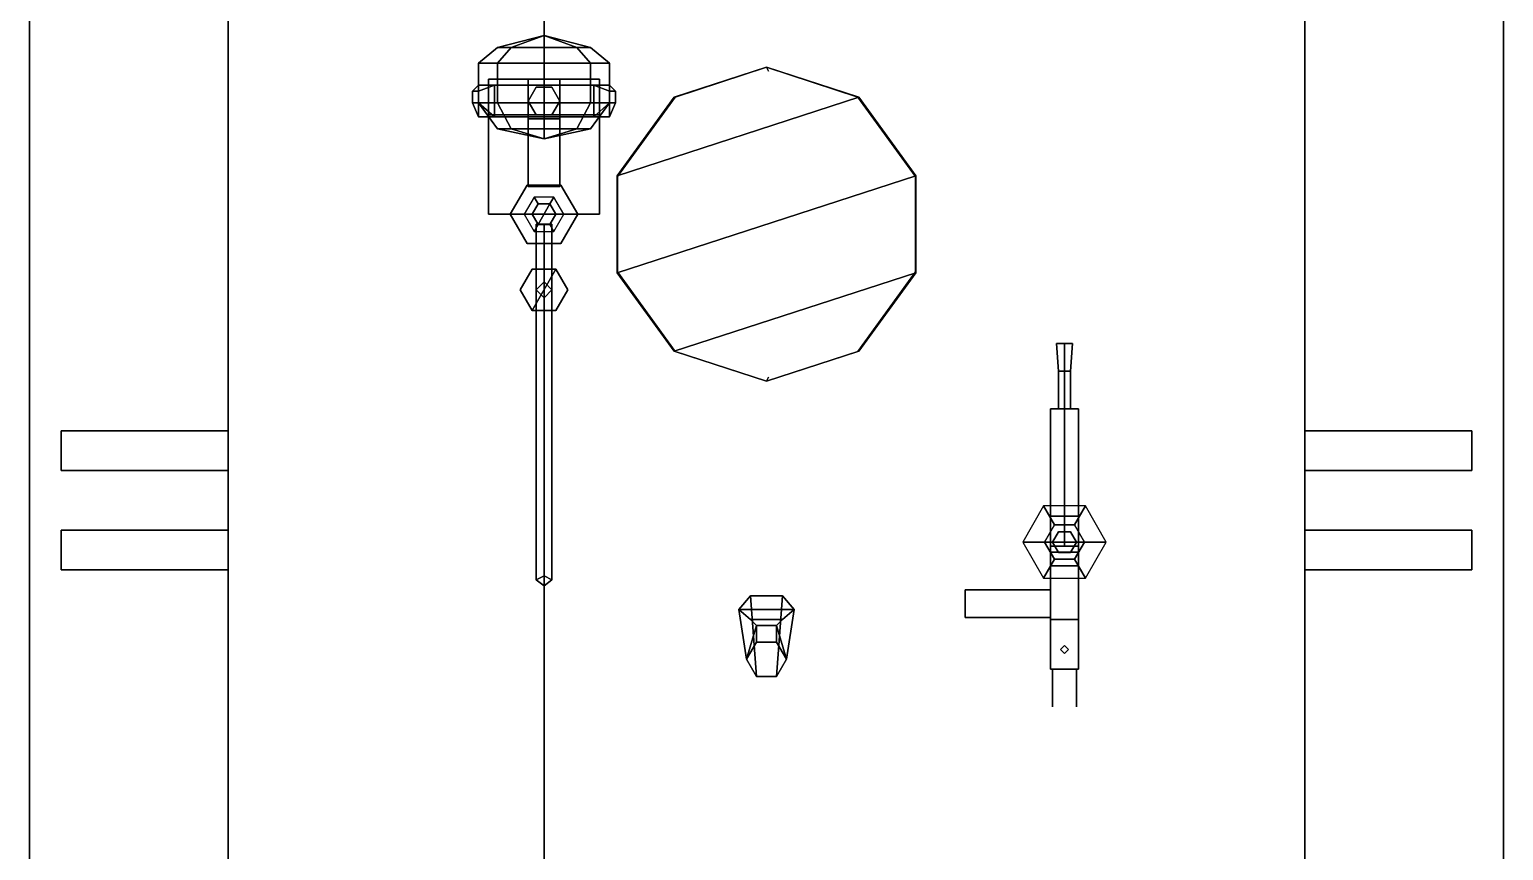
# Model space of a CAD drawing. Header units: millimetres. Extents: x -3.7 to 3.7, y -18 to 52.2.
# Drawn here: x -3.71 to 3.71, y -0.51 to 3.62 of the extents above; entities that cross this region are included whole.
import ezdxf

# ---------------------------------------------------------------- set-up
doc = ezdxf.new("R2010")
doc.units = ezdxf.units.MM
for name, color, linetype in [('barrel', 1, 'Continuous'), ('gun', 1, 'Continuous'), ('gun_mount', 3, 'Continuous'), ('railings', 6, 'Continuous'), ('turret', 2, 'Continuous')]:
    doc.layers.add(name, color=color, linetype=linetype)

msp = doc.modelspace()

# ---------------------------------------------------------------- linework, layer by layer
for points in [[(-1.12, 14.2, 1.46), (-1.12, 3.37, 9.93), (-1.12, 3.37, 9.98), (-1.12, 14.25, 1.46)], [(-1.12, 14.25, 1.46), (-1.12, 3.37, 9.98), (-1.12, 3.37, 9.93), (-1.12, 14.2, 1.46)], [(-1.12, 13.9374, 1.6654), (-1.12, 3.23, 8.7), (-1.12, 3.19, 8.66), (-1.12, 14.2, 1.46)], [(-1.12, 14.2, 1.46), (-1.12, 3.19, 8.66), (-1.12, 3.23, 8.7), (-1.12, 13.9374, 1.6654)], [(-2.71, -12.4, 0.1), (-2.71, 8.91, 0.1), (-3.71, 7.65, 0.1), (-3.71, -11.13, 0.1)], [(-3.71, -11.13, -0.5), (-3.71, 7.65, -0.5), (-2.71, 8.91, -0.5), (-2.71, -12.4, -0.5)], [(-2.71, -12.4, 1.46), (-2.71, 8.91, 1.46), (-2.71, 8.91, 0.1), (-2.71, -12.4, 0.1)], [(-2.71, 8.91, -0.87), (2.71, 8.91, -0.87), (2.71, -12.4, -0.87), (-2.71, -12.4, -0.87)], [(2.71, -17.61, 1.46), (2.71, 8.91, 1.46), (-2.71, 8.91, 1.46), (-2.71, -17.61, 1.46)], [(-2.71, -12.4, -0.5), (-2.71, 8.91, -0.5), (-2.71, 8.91, -0.87), (-2.71, -12.4, -0.87)], [(2.71, -12.4, 0.1), (2.71, 8.91, 0.1), (2.71, 8.91, 1.46), (2.71, -12.4, 1.46)], [(2.71, 8.91, 0.1), (2.71, -12.4, 0.1), (3.71, -11.13, 0.1), (3.71, 7.65, 0.1)], [(3.71, 7.65, -0.5), (3.71, -11.13, -0.5), (2.71, -12.4, -0.5), (2.71, 8.91, -0.5)], [(2.71, -12.4, -0.87), (2.71, 8.91, -0.87), (2.71, 8.91, -0.5), (2.71, -12.4, -0.5)], [(-3.71, 7.65, 0.1), (-3.71, 7.65, -0.5), (-3.71, -11.13, -0.5), (-3.71, -11.13, 0.1)], [(3.71, -11.13, 0.1), (3.71, -11.13, -0.5), (3.71, 7.65, -0.5), (3.71, 7.65, 0.1)], [(-1.12, 3.59, 5.12), (-1.285, 3.53, 4.955), (-1.3533, 3.53, 5.12), (-1.12, 3.59, 5.12)], [(-1.12, 3.59, 5.12), (-1.3533, 3.53, 5.12), (-1.285, 3.53, 5.285), (-1.12, 3.59, 5.12)], [(-1.12, 3.59, 5.12), (-1.12, 3.53, 4.8867), (-1.285, 3.53, 4.955), (-1.12, 3.59, 5.12)], [(-1.12, 3.59, 5.12), (-1.285, 3.53, 5.285), (-1.12, 3.53, 5.3533), (-1.12, 3.59, 5.12)], [(-1.12, 3.59, 5.12), (-0.8867, 3.53, 5.12), (-0.955, 3.53, 4.955), (-1.12, 3.59, 5.12)], [(-1.12, 3.59, 5.12), (-0.955, 3.53, 4.955), (-1.12, 3.53, 4.8867), (-1.12, 3.59, 5.12)], [(-1.12, 3.59, 5.12), (-1.12, 3.53, 5.3533), (-0.955, 3.53, 5.285), (-1.12, 3.59, 5.12)], [(-1.12, 3.59, 5.12), (-0.955, 3.53, 5.285), (-0.8867, 3.53, 5.12), (-1.12, 3.59, 5.12)], [(-1.285, 3.53, 4.955), (-1.3533, 3.45, 4.8867), (-1.45, 3.45, 5.12), (-1.3533, 3.53, 5.12)], [(-1.3533, 3.53, 5.12), (-1.45, 3.45, 5.12), (-1.3533, 3.45, 5.3533), (-1.285, 3.53, 5.285)], [(-1.12, 3.53, 4.8867), (-1.12, 3.45, 4.79), (-1.3533, 3.45, 4.8867), (-1.285, 3.53, 4.955)], [(-1.285, 3.53, 5.285), (-1.3533, 3.45, 5.3533), (-1.12, 3.45, 5.45), (-1.12, 3.53, 5.3533)], [(-0.955, 3.53, 4.955), (-0.8867, 3.45, 4.8867), (-1.12, 3.45, 4.79), (-1.12, 3.53, 4.8867)], [(-1.12, 3.53, 5.3533), (-1.12, 3.45, 5.45), (-0.8867, 3.45, 5.3533), (-0.955, 3.53, 5.285)], [(-0.8867, 3.53, 5.12), (-0.79, 3.45, 5.12), (-0.8867, 3.45, 4.8867), (-0.955, 3.53, 4.955)], [(-0.955, 3.53, 5.285), (-0.8867, 3.45, 5.3533), (-0.79, 3.45, 5.12), (-0.8867, 3.53, 5.12)], [(-1.45, 3.25, 5.12), (-1.3533, 3.25, 5.3533), (-1.3533, 3.45, 5.3533), (-1.45, 3.45, 5.12)], [(-1.3533, 3.25, 4.8867), (-1.45, 3.25, 5.12), (-1.45, 3.45, 5.12), (-1.3533, 3.45, 4.8867)], [(-1.3533, 3.25, 5.3533), (-1.12, 3.25, 5.45), (-1.12, 3.45, 5.45), (-1.3533, 3.45, 5.3533)], [(-1.12, 3.25, 4.79), (-1.3533, 3.25, 4.8867), (-1.3533, 3.45, 4.8867), (-1.12, 3.45, 4.79)], [(-1.12, 3.25, 5.45), (-0.8867, 3.25, 5.3533), (-0.8867, 3.45, 5.3533), (-1.12, 3.45, 5.45)], [(-0.8867, 3.25, 4.8867), (-1.12, 3.25, 4.79), (-1.12, 3.45, 4.79), (-0.8867, 3.45, 4.8867)], [(-0.8867, 3.25, 5.3533), (-0.79, 3.25, 5.12), (-0.79, 3.45, 5.12), (-0.8867, 3.45, 5.3533)], [(-0.79, 3.25, 5.12), (-0.8867, 3.25, 4.8867), (-0.8867, 3.45, 4.8867), (-0.79, 3.45, 5.12)], [(0, 3.43, 3.32), (-0.4644, 3.2791, 3.32), (-0.7513, 2.8841, 3.32), (0.4644, 3.2791, 3.32)], [(-0.4644, 3.2791, 3.32), (0, 3.43, 3.32), (0, 3.43, 1.46), (-0.4644, 3.2791, 1.46)], [(0, 3.43, 3.32), (0.4644, 3.2791, 3.32), (0.4644, 3.2791, 1.46), (0, 3.43, 1.46)], [(-1.37, 3.34, 4.75), (-1.45, 3.34, 4.75), (-1.48, 3.31, 5.12), (-1.45, 3.31, 5.12)], [(-1.48, 3.25, 5.12), (-1.48, 3.31, 5.12), (-1.45, 3.34, 4.75), (-1.45, 3.18, 4.75)], [(-1.45, 3.34, 4.75), (-1.45, 3.34, 4.67), (-1.45, 3.18, 4.67), (-1.45, 3.18, 4.75)], [(-0.79, 3.34, 4.75), (-0.79, 3.34, 4.67), (-1.45, 3.34, 4.67), (-1.45, 3.34, 4.75)], [(-1.45, 3.18, 4.67), (-1.45, 3.34, 4.67), (-0.79, 3.34, 4.67), (-0.79, 3.18, 4.67)], [(-1.37, 3.18, 4.75), (-1.37, 3.34, 4.75), (-1.45, 3.31, 5.12), (-1.45, 3.25, 5.12)], [(-1.4, 3.37, 8.77), (-1.4, 3.19, 8.66), (-1.4, 2.69, 8.66), (-1.4, 2.69, 8.77)], [(-0.84, 3.37, 8.77), (-0.84, 3.19, 8.66), (-1.4, 3.19, 8.66), (-1.4, 3.37, 8.77)], [(-0.84, 2.69, 8.77), (-0.84, 3.37, 8.77), (-1.4, 3.37, 8.77), (-1.4, 2.69, 8.77)], [(-0.87, 3.18, 4.75), (-0.87, 3.34, 4.75), (-1.37, 3.34, 4.75), (-1.37, 3.18, 4.75)], [(-1.2, 3.17, 4.36), (-1.2, 3.37, 4.36), (-1.2, 2.83, 4.12), (-1.2, 2.83, 4.31)], [(-1.2, 2.83, 4.12), (-1.2, 3.37, 4.36), (-1.04, 3.37, 4.36), (-1.04, 2.83, 4.12)], [(-1.04, 3.17, 4.36), (-1.04, 3.37, 4.36), (-1.2, 3.37, 4.36), (-1.2, 3.17, 4.36)], [(-1.04, 2.83, 4.12), (-1.04, 3.37, 4.36), (-1.04, 3.17, 4.36), (-1.04, 2.83, 4.31)], [(-0.87, 3.34, 4.75), (-0.87, 3.18, 4.75), (-0.79, 3.25, 5.12), (-0.79, 3.31, 5.12)], [(-0.79, 3.31, 5.12), (-0.76, 3.31, 5.12), (-0.79, 3.34, 4.75), (-0.87, 3.34, 4.75)], [(-0.84, 2.69, 8.66), (-0.84, 3.19, 8.66), (-0.84, 3.37, 8.77), (-0.84, 2.69, 8.77)], [(-0.79, 3.18, 4.67), (-0.79, 3.34, 4.67), (-0.79, 3.34, 4.75), (-0.79, 3.18, 4.75)], [(-0.76, 3.31, 5.12), (-0.76, 3.25, 5.12), (-0.79, 3.18, 4.75), (-0.79, 3.34, 4.75)], [(-1.45, 3.31, 5.12), (-1.48, 3.31, 5.12), (-1.48, 3.25, 5.12), (-1.45, 3.25, 5.12)], [(-1.16, 3.3293, 4.36), (-1.2, 3.26, 4.36), (-1.2, 3.26, 4.67), (-1.16, 3.3293, 4.67)], [(-1.08, 3.3293, 4.36), (-1.16, 3.3293, 4.36), (-1.16, 3.3293, 4.67), (-1.08, 3.3293, 4.67)], [(-1.04, 3.26, 4.36), (-1.08, 3.3293, 4.36), (-1.08, 3.3293, 4.67), (-1.04, 3.26, 4.67)], [(-0.79, 3.25, 5.12), (-0.76, 3.25, 5.12), (-0.76, 3.31, 5.12), (-0.79, 3.31, 5.12)], [(-0.7513, 2.8841, 3.32), (-0.4644, 3.2791, 3.32), (-0.4644, 3.2791, 1.46), (-0.7513, 2.8841, 1.46)], [(0.4644, 3.2791, 3.32), (-0.7513, 2.8841, 3.32), (-0.7513, 2.3959, 3.32), (0.7513, 2.8841, 3.32)], [(0.4644, 3.2791, 3.32), (0.7513, 2.8841, 3.32), (0.7513, 2.8841, 1.46), (0.4644, 3.2791, 1.46)], [(-1.45, 3.25, 5.12), (-1.48, 3.25, 5.12), (-1.45, 3.18, 4.75), (-1.37, 3.18, 4.75)], [(-1.285, 3.12, 5.285), (-1.3533, 3.25, 5.3533), (-1.45, 3.25, 5.12), (-1.3533, 3.12, 5.12)], [(-1.3533, 3.12, 5.12), (-1.45, 3.25, 5.12), (-1.3533, 3.25, 4.8867), (-1.285, 3.12, 4.955)], [(-1.12, 3.12, 5.3533), (-1.12, 3.25, 5.45), (-1.3533, 3.25, 5.3533), (-1.285, 3.12, 5.285)], [(-1.285, 3.12, 4.955), (-1.3533, 3.25, 4.8867), (-1.12, 3.25, 4.79), (-1.12, 3.12, 4.8867)], [(-1.2, 3.26, 4.36), (-1.16, 3.1907, 4.36), (-1.16, 3.1907, 4.67), (-1.2, 3.26, 4.67)], [(-1.16, 3.1907, 4.36), (-1.08, 3.1907, 4.36), (-1.08, 3.1907, 4.67), (-1.16, 3.1907, 4.67)], [(-0.955, 3.12, 5.285), (-0.8867, 3.25, 5.3533), (-1.12, 3.25, 5.45), (-1.12, 3.12, 5.3533)], [(-1.12, 3.12, 4.8867), (-1.12, 3.25, 4.79), (-0.8867, 3.25, 4.8867), (-0.955, 3.12, 4.955)], [(-1.08, 3.1907, 4.36), (-1.04, 3.26, 4.36), (-1.04, 3.26, 4.67), (-1.08, 3.1907, 4.67)], [(-0.8867, 3.12, 5.12), (-0.79, 3.25, 5.12), (-0.8867, 3.25, 5.3533), (-0.955, 3.12, 5.285)], [(-0.955, 3.12, 4.955), (-0.8867, 3.25, 4.8867), (-0.79, 3.25, 5.12), (-0.8867, 3.12, 5.12)], [(-0.87, 3.18, 4.75), (-0.79, 3.18, 4.75), (-0.76, 3.25, 5.12), (-0.79, 3.25, 5.12)], [(-1.45, 3.18, 4.75), (-1.45, 3.18, 4.67), (-0.79, 3.18, 4.67), (-0.79, 3.18, 4.75)], [(-1.4, 2.69, 8.66), (-1.4, 3.19, 8.66), (-0.84, 3.19, 8.66), (-0.84, 2.69, 8.66)], [(-1.12, 3.07, 5.12), (-1.285, 3.12, 5.285), (-1.3533, 3.12, 5.12), (-1.12, 3.07, 5.12)], [(-1.12, 3.07, 5.12), (-1.3533, 3.12, 5.12), (-1.285, 3.12, 4.955), (-1.12, 3.07, 5.12)], [(-1.12, 3.07, 5.12), (-1.12, 3.12, 5.3533), (-1.285, 3.12, 5.285), (-1.12, 3.07, 5.12)], [(-1.12, 3.07, 5.12), (-1.285, 3.12, 4.955), (-1.12, 3.12, 4.8867), (-1.12, 3.07, 5.12)], [(-1.04, 2.83, 4.31), (-1.04, 3.17, 4.36), (-1.2, 3.17, 4.36), (-1.2, 2.83, 4.31)], [(-1.12, 3.07, 5.12), (-0.8867, 3.12, 5.12), (-0.955, 3.12, 5.285), (-1.12, 3.07, 5.12)], [(-1.12, 3.07, 5.12), (-0.955, 3.12, 5.285), (-1.12, 3.12, 5.3533), (-1.12, 3.07, 5.12)], [(-1.12, 3.07, 5.12), (-1.12, 3.12, 4.8867), (-0.955, 3.12, 4.955), (-1.12, 3.07, 5.12)], [(-1.12, 3.07, 5.12), (-0.955, 3.12, 4.955), (-0.8867, 3.12, 5.12), (-1.12, 3.07, 5.12)], [(-1.205, 2.8372, 4.11), (-1.29, 2.69, 4.11), (-1.29, 2.69, 4.31), (-1.205, 2.8372, 4.31)], [(-1.29, 2.69, 4.31), (-0.95, 2.69, 4.31), (-1.035, 2.8372, 4.31), (-1.205, 2.8372, 4.31)], [(-1.205, 2.8372, 4.11), (-1.035, 2.8372, 4.11), (-0.95, 2.69, 4.11), (-1.29, 2.69, 4.11)], [(-1.035, 2.8372, 4.11), (-1.205, 2.8372, 4.11), (-1.205, 2.8372, 4.31), (-1.035, 2.8372, 4.31)], [(-0.95, 2.69, 4.11), (-1.035, 2.8372, 4.11), (-1.035, 2.8372, 4.31), (-0.95, 2.69, 4.31)], [(-0.7513, 2.3959, 3.32), (-0.7513, 2.8841, 3.32), (-0.7513, 2.8841, 1.46), (-0.7513, 2.3959, 1.46)], [(0.7513, 2.8841, 3.32), (-0.7513, 2.3959, 3.32), (-0.4644, 2.0009, 3.32), (0.7513, 2.3959, 3.32)], [(0.7513, 2.8841, 3.32), (0.7513, 2.3959, 3.32), (0.7513, 2.3959, 1.46), (0.7513, 2.8841, 1.46)], [(-1.17, 2.7766, 1.46), (-1.22, 2.69, 1.46), (-1.18, 2.69, 10.87), (-1.15, 2.742, 10.87)], [(-1.07, 2.7766, 1.46), (-1.17, 2.7766, 1.46), (-1.15, 2.742, 10.87), (-1.09, 2.742, 10.87)], [(-1.02, 2.69, 1.46), (-1.07, 2.7766, 1.46), (-1.09, 2.742, 10.87), (-1.06, 2.69, 10.87)], [(-1.4, 2.69, 8.77), (-1.4, 2.69, 8.66), (-0.84, 2.69, 8.66), (-0.84, 2.69, 8.77)], [(-1.29, 2.69, 4.11), (-1.205, 2.5428, 4.11), (-1.205, 2.5428, 4.31), (-1.29, 2.69, 4.31)], [(-1.205, 2.5428, 4.31), (-1.035, 2.5428, 4.31), (-0.95, 2.69, 4.31), (-1.29, 2.69, 4.31)], [(-1.29, 2.69, 4.11), (-0.95, 2.69, 4.11), (-1.035, 2.5428, 4.11), (-1.205, 2.5428, 4.11)], [(-1.22, 2.69, 1.46), (-1.17, 2.6034, 1.46), (-1.15, 2.638, 10.87), (-1.18, 2.69, 10.87)], [(-1.15, 2.638, 10.87), (-1.09, 2.742, 10.87), (-1.15, 2.742, 10.87), (-1.18, 2.69, 10.87)], [(-1.09, 2.638, 10.87), (-1.06, 2.69, 10.87), (-1.09, 2.742, 10.87), (-1.15, 2.638, 10.87)], [(-1.07, 2.6034, 1.46), (-1.02, 2.69, 1.46), (-1.06, 2.69, 10.87), (-1.09, 2.638, 10.87)], [(-1.035, 2.5428, 4.11), (-0.95, 2.69, 4.11), (-0.95, 2.69, 4.31), (-1.035, 2.5428, 4.31)], [(-1.17, 2.6034, 1.46), (-1.07, 2.6034, 1.46), (-1.09, 2.638, 10.87), (-1.15, 2.638, 10.87)], [(-1.16, 0.85, 8.18), (-1.12, 0.87, 8.22), (-1.12, 2.64, 6.78), (-1.16, 2.64, 6.74)], [(-1.12, 0.82, 8.14), (-1.16, 0.85, 8.18), (-1.16, 2.64, 6.74), (-1.12, 2.64, 6.7)], [(-1.12, -14.0653, 7.2638), (-1.12, 2.64, 9.82), (-1.12, 2.64, 9.87), (-1.12, -14.07, 7.31)], [(-1.12, -14.07, 7.31), (-1.12, 2.64, 9.87), (-1.12, 2.64, 9.82), (-1.12, -14.0653, 7.2638)], [(-1.12, -14.01, 6.76), (-1.12, 2.64, 9.56), (-1.12, 2.64, 9.52), (-1.12, -14.01, 6.72)], [(-1.12, -14.01, 6.72), (-1.12, 2.64, 9.52), (-1.12, 2.64, 9.56), (-1.12, -14.01, 6.76)], [(-1.12, 0.87, 8.22), (-1.08, 0.85, 8.18), (-1.08, 2.64, 6.74), (-1.12, 2.64, 6.78)], [(-1.08, 0.85, 8.18), (-1.12, 0.82, 8.14), (-1.12, 2.64, 6.7), (-1.08, 2.64, 6.74)], [(-1.12, 0.96, 8.11), (-1.12, 2.64, 8.56), (-1.12, 2.64, 8.6), (-1.12, 0.96, 8.15)], [(-1.12, 0.96, 8.15), (-1.12, 2.64, 8.6), (-1.12, 2.64, 8.56), (-1.12, 0.96, 8.11)], [(-1.205, 2.5428, 4.11), (-1.035, 2.5428, 4.11), (-1.035, 2.5428, 4.31), (-1.205, 2.5428, 4.31)], [(-1.18, 2.4139, 1.46), (-1.24, 2.31, 1.46), (-1.24, 2.31, 2.11), (-1.18, 2.4139, 2.11)], [(-1.18, 2.2061, 2.11), (-1.06, 2.4139, 2.11), (-1.18, 2.4139, 2.11), (-1.24, 2.31, 2.11)], [(-1.06, 2.4139, 1.46), (-1.18, 2.4139, 1.46), (-1.18, 2.4139, 2.11), (-1.06, 2.4139, 2.11)], [(-1.06, 2.2061, 2.11), (-1, 2.31, 2.11), (-1.06, 2.4139, 2.11), (-1.18, 2.2061, 2.11)], [(-1, 2.31, 1.46), (-1.06, 2.4139, 1.46), (-1.06, 2.4139, 2.11), (-1, 2.31, 2.11)], [(-0.4644, 2.0009, 3.32), (-0.7513, 2.3959, 3.32), (-0.7513, 2.3959, 1.46), (-0.4644, 2.0009, 1.46)], [(0.7513, 2.3959, 3.32), (-0.4644, 2.0009, 3.32), (0, 1.85, 3.32), (0.4644, 2.0009, 3.32)], [(0.7513, 2.3959, 3.32), (0.4644, 2.0009, 3.32), (0.4644, 2.0009, 1.46), (0.7513, 2.3959, 1.46)], [(-1.24, 2.31, 1.46), (-1.18, 2.2061, 1.46), (-1.18, 2.2061, 2.11), (-1.24, 2.31, 2.11)], [(-1.12, 2.35, 2.11), (-1.16, 2.31, 2.11), (-1.16, 2.31, 2.27), (-1.12, 2.35, 2.27)], [(-1.12, 2.27, 2.27), (-1.08, 2.31, 2.27), (-1.12, 2.35, 2.27), (-1.16, 2.31, 2.27)], [(-1.16, 2.31, 2.11), (-1.12, 2.27, 2.11), (-1.12, 2.27, 2.27), (-1.16, 2.31, 2.27)], [(-1.08, 2.31, 2.11), (-1.12, 2.35, 2.11), (-1.12, 2.35, 2.27), (-1.08, 2.31, 2.27)], [(-1.12, 2.27, 2.11), (-1.08, 2.31, 2.11), (-1.08, 2.31, 2.27), (-1.12, 2.27, 2.27)], [(-1.06, 2.2061, 1.46), (-1, 2.31, 1.46), (-1, 2.31, 2.11), (-1.06, 2.2061, 2.11)], [(-1.12, -13.2327, 7.3912), (-1.12, 2.27, 2.26), (-1.12, 2.27, 2.23), (-1.12, -13.4112, 7.3639)], [(-1.12, -13.4112, 7.3639), (-1.12, 2.27, 2.23), (-1.12, 2.27, 2.26), (-1.12, -13.2327, 7.3912)], [(-1.12, -13.3027, 6.839), (-1.12, 2.27, 2.23), (-1.12, 1.2597, 2.5608), (-1.12, -13.1804, 6.8595)], [(-1.12, -13.1804, 6.8595), (-1.12, 1.2597, 2.5608), (-1.12, 2.27, 2.23), (-1.12, -13.3027, 6.839)], [(-1.18, 2.2061, 1.46), (-1.06, 2.2061, 1.46), (-1.06, 2.2061, 2.11), (-1.18, 2.2061, 2.11)], [(0, 1.85, 3.32), (-0.4644, 2.0009, 3.32), (-0.4644, 2.0009, 1.46), (0, 1.85, 1.46)], [(0.4644, 2.0009, 3.32), (0, 1.85, 3.32), (0, 1.85, 1.46), (0.4644, 2.0009, 1.46)], [(-3.55, 1.4, 0.1), (-3.55, 1.6, 0.1), (-2.71, 1.6, 0.75), (-2.71, 1.4, 0.75)], [(-2.71, 1.4, 0.75), (-2.71, 1.6, 0.75), (-3.55, 1.6, 0.1), (-3.55, 1.4, 0.1)], [(2.71, 1.4, 0.75), (2.71, 1.6, 0.75), (3.55, 1.6, 0.1), (3.55, 1.4, 0.1)], [(3.55, 1.4, 0.1), (3.55, 1.6, 0.1), (2.71, 1.6, 0.75), (2.71, 1.4, 0.75)], [(-3.55, 0.9, 0.1), (-3.55, 1.1, 0.1), (-2.71, 1.1, 0.75), (-2.71, 0.9, 0.75)], [(-2.71, 0.9, 0.75), (-2.71, 1.1, 0.75), (-3.55, 1.1, 0.1), (-3.55, 0.9, 0.1)], [(2.71, 0.9, 0.75), (2.71, 1.1, 0.75), (3.55, 1.1, 0.1), (3.55, 0.9, 0.1)], [(3.55, 0.9, 0.1), (3.55, 1.1, 0.1), (2.71, 1.1, 0.75), (2.71, 0.9, 0.75)], [(-1.16, 0.85, 8.18), (-1.12, 0.82, 8.14), (-1.08, 0.85, 8.18), (-1.12, 0.87, 8.22)], [(-0.1, 0.45, 2.84), (-0.05, 0.3634, 2.99), (-0.08, 0.77, 3.26), (-0.14, 0.7, 2.88)], [(-0.08, 0.77, 3.26), (0.08, 0.77, 3.26), (0.14, 0.7, 2.88), (-0.14, 0.7, 2.88)], [(-0.05, 0.3634, 2.99), (0.05, 0.3634, 2.99), (0.08, 0.77, 3.26), (-0.08, 0.77, 3.26)], [(0.05, 0.3634, 2.99), (0.1, 0.45, 2.84), (0.14, 0.7, 2.88), (0.08, 0.77, 3.26)], [(-0.05, 0.62, 2.53), (-0.1, 0.45, 2.84), (-0.14, 0.7, 2.88), (-0.08, 0.65, 2.55)], [(-0.14, 0.7, 2.88), (0.14, 0.7, 2.88), (0.08, 0.65, 2.55), (-0.08, 0.65, 2.55)], [(0.1, 0.45, 2.84), (0.05, 0.62, 2.53), (0.08, 0.65, 2.55), (0.14, 0.7, 2.88)], [(-0.05, 0.5366, 2.46), (-0.1, 0.45, 2.46), (-0.1, 0.45, 2.84), (-0.05, 0.62, 2.53)], [(0.05, 0.62, 2.53), (-0.05, 0.62, 2.53), (-0.08, 0.65, 2.55), (0.08, 0.65, 2.55)], [(0.05, 0.5366, 2.46), (-0.05, 0.5366, 2.46), (-0.05, 0.62, 2.53), (0.05, 0.62, 2.53)], [(0.1, 0.45, 2.46), (0.05, 0.5366, 2.46), (0.05, 0.62, 2.53), (0.1, 0.45, 2.84)], [(-0.05, 0.5366, 1.46), (-0.1, 0.45, 1.46), (-0.1, 0.45, 2.46), (-0.05, 0.5366, 2.46)], [(0.05, 0.5366, 1.46), (-0.05, 0.5366, 1.46), (-0.05, 0.5366, 2.46), (0.05, 0.5366, 2.46)], [(0.1, 0.45, 1.46), (0.05, 0.5366, 1.46), (0.05, 0.5366, 2.46), (0.1, 0.45, 2.46)], [(-0.1, 0.45, 1.46), (-0.05, 0.3634, 1.46), (-0.05, 0.3634, 2.46), (-0.1, 0.45, 2.46)], [(-0.1, 0.45, 2.46), (-0.05, 0.3634, 2.46), (-0.05, 0.3634, 2.99), (-0.1, 0.45, 2.84)], [(0.05, 0.3634, 1.46), (0.1, 0.45, 1.46), (0.1, 0.45, 2.46), (0.05, 0.3634, 2.46)], [(0.05, 0.3634, 2.46), (0.1, 0.45, 2.46), (0.1, 0.45, 2.84), (0.05, 0.3634, 2.99)], [(-0.05, 0.3634, 1.46), (0.05, 0.3634, 1.46), (0.05, 0.3634, 2.46), (-0.05, 0.3634, 2.46)], [(-0.05, 0.3634, 2.46), (0.05, 0.3634, 2.46), (0.05, 0.3634, 2.99), (-0.05, 0.3634, 2.99)]]:
    msp.add_3dface(points)
at = {"layer": 'barrel'}
for points in [[(1.5, 2.04, 2.85), (1.54, 2.04, 2.81), (1.5, 2.04, 2.77), (1.46, 2.04, 2.81)], [(1.5, 1.9, 2.78), (1.47, 1.9, 2.81), (1.46, 2.04, 2.81), (1.5, 2.04, 2.77)], [(1.47, 1.9, 2.81), (1.5, 1.9, 2.84), (1.5, 2.04, 2.85), (1.46, 2.04, 2.81)], [(1.53, 1.9, 2.81), (1.5, 1.9, 2.78), (1.5, 2.04, 2.77), (1.54, 2.04, 2.81)], [(1.5, 1.9, 2.84), (1.53, 1.9, 2.81), (1.54, 2.04, 2.81), (1.5, 2.04, 2.85)], [(1.5, 1.71, 2.78), (1.47, 1.71, 2.81), (1.47, 1.9, 2.81), (1.5, 1.9, 2.78)], [(1.47, 1.71, 2.81), (1.5, 1.71, 2.84), (1.5, 1.9, 2.84), (1.47, 1.9, 2.81)], [(1.53, 1.71, 2.81), (1.5, 1.71, 2.78), (1.5, 1.9, 2.78), (1.53, 1.9, 2.81)], [(1.5, 1.71, 2.84), (1.53, 1.71, 2.81), (1.53, 1.9, 2.81), (1.5, 1.9, 2.84)], [(1.5, 1.71, 2.88), (1.57, 1.71, 2.81), (1.5, 1.71, 2.74), (1.43, 1.71, 2.81)], [(1.5, 1.02, 2.74), (1.43, 1.02, 2.81), (1.43, 1.71, 2.81), (1.5, 1.71, 2.74)], [(1.43, 1.02, 2.81), (1.5, 1.02, 2.88), (1.5, 1.71, 2.88), (1.43, 1.71, 2.81)], [(1.57, 1.02, 2.81), (1.5, 1.02, 2.74), (1.5, 1.71, 2.74), (1.57, 1.71, 2.81)], [(1.5, 1.02, 2.88), (1.57, 1.02, 2.81), (1.57, 1.71, 2.81), (1.5, 1.71, 2.88)]]:
    msp.add_3dface(points, dxfattribs=at)
at = {"layer": 'gun'}
for points in [[(1.57, 0.4, 2.91), (1.57, 1.02, 2.91), (1.43, 1.02, 2.91), (1.43, 0.4, 2.91)], [(1.43, 0.4, 2.72), (1.43, 1.02, 2.72), (1.57, 1.02, 2.72), (1.57, 0.4, 2.72)], [(1.43, 1.02, 2.91), (1.43, 1.02, 2.72), (1.43, 0.4, 2.72), (1.43, 0.4, 2.91)], [(1.57, 1.02, 2.91), (1.57, 1.02, 2.72), (1.43, 1.02, 2.72), (1.43, 1.02, 2.91)], [(1.57, 0.99, 2.99), (1.57, 0.99, 2.91), (1.43, 0.99, 2.91), (1.43, 0.99, 2.99)], [(1.43, 0.99, 2.99), (1.43, 0.99, 2.91), (1.43, 0.65, 2.91), (1.43, 0.65, 2.99)], [(1.57, 0.65, 2.99), (1.57, 0.99, 2.99), (1.43, 0.99, 2.99), (1.43, 0.65, 2.99)], [(1.57, 0.4, 2.72), (1.57, 1.02, 2.72), (1.57, 1.02, 2.91), (1.57, 0.4, 2.91)], [(1.57, 0.65, 2.91), (1.57, 0.99, 2.91), (1.57, 0.99, 2.99), (1.57, 0.65, 2.99)], [(1.43, 0.8, 3.02), (1.43, 0.8, 2.6), (1, 0.8, 2.6), (1, 0.8, 3.02)], [(1, 0.8, 3.02), (1, 0.8, 2.6), (1, 0.66, 2.6), (1, 0.66, 3.02)], [(1, 0.66, 2.6), (1, 0.8, 2.6), (1.43, 0.8, 2.6), (1.43, 0.66, 2.6)], [(1.43, 0.66, 3.02), (1.43, 0.8, 3.02), (1, 0.8, 3.02), (1, 0.66, 3.02)], [(1.43, 0.66, 2.6), (1.43, 0.8, 2.6), (1.43, 0.8, 2.72), (1.43, 0.66, 2.72)], [(1.43, 0.66, 2.99), (1.43, 0.8, 2.99), (1.43, 0.8, 3.02), (1.43, 0.66, 3.02)], [(1, 0.66, 3.02), (1, 0.66, 2.6), (1.43, 0.66, 2.6), (1.43, 0.66, 3.02)], [(1.43, 0.65, 2.99), (1.43, 0.65, 2.91), (1.57, 0.65, 2.91), (1.57, 0.65, 2.99)], [(1.5, 0.52, 2.91), (1.48, 0.5, 2.91), (1.48, 0.5, 3.18), (1.5, 0.52, 3.18)], [(1.52, 0.5, 3.18), (1.5, 0.52, 3.18), (1.48, 0.5, 3.18), (1.5, 0.48, 3.18)], [(1.52, 0.5, 2.91), (1.5, 0.52, 2.91), (1.5, 0.52, 3.18), (1.52, 0.5, 3.18)], [(1.48, 0.5, 2.91), (1.5, 0.48, 2.91), (1.5, 0.48, 3.18), (1.48, 0.5, 3.18)], [(1.5, 0.48, 2.91), (1.52, 0.5, 2.91), (1.52, 0.5, 3.18), (1.5, 0.48, 3.18)], [(1.43, 0.4, 2.91), (1.43, 0.4, 2.72), (1.57, 0.4, 2.72), (1.57, 0.4, 2.91)], [(1.44, 0.4, 2.88), (1.44, 0.4, 2.76), (1.44, 0.21, 2.76), (1.44, 0.21, 2.88)], [(1.56, 0.4, 2.88), (1.56, 0.4, 2.76), (1.56, 0.21, 2.76), (1.56, 0.21, 2.88)]]:
    msp.add_3dface(points, dxfattribs=at)
at = {"layer": 'gun_mount'}
for points in [[(1.395, 1.2219, 1.46), (1.29, 1.04, 1.46), (1.4, 1.04, 2.08), (1.45, 1.1266, 2.08)], [(1.605, 1.2219, 1.46), (1.395, 1.2219, 1.46), (1.45, 1.1266, 2.08), (1.55, 1.1266, 2.08)], [(1.71, 1.04, 1.46), (1.605, 1.2219, 1.46), (1.55, 1.1266, 2.08), (1.6, 1.04, 2.08)], [(1.45, 1.1266, 2.08), (1.4, 1.04, 2.08), (1.4, 1.04, 2.37), (1.45, 1.1266, 2.37)], [(1.55, 1.1266, 2.37), (1.45, 1.1266, 2.37), (1.4, 1.04, 2.37), (1.6, 1.04, 2.37)], [(1.55, 1.1266, 2.08), (1.45, 1.1266, 2.08), (1.45, 1.1266, 2.37), (1.55, 1.1266, 2.37)], [(1.6, 1.04, 2.08), (1.55, 1.1266, 2.08), (1.55, 1.1266, 2.37), (1.6, 1.04, 2.37)], [(1.29, 1.04, 1.46), (1.395, 0.8581, 1.46), (1.45, 0.9534, 2.08), (1.4, 1.04, 2.08)], [(1.4, 1.04, 2.08), (1.45, 0.9534, 2.08), (1.45, 0.9534, 2.37), (1.4, 1.04, 2.37)], [(1.6, 1.04, 2.37), (1.4, 1.04, 2.37), (1.45, 0.9534, 2.37), (1.55, 0.9534, 2.37)], [(1.47, 1.092, 2.37), (1.44, 1.04, 2.37), (1.44, 1.04, 2.56), (1.47, 1.092, 2.56)], [(1.44, 1.04, 2.37), (1.47, 0.988, 2.37), (1.47, 0.988, 2.56), (1.44, 1.04, 2.56)], [(1.53, 1.092, 2.37), (1.47, 1.092, 2.37), (1.47, 1.092, 2.56), (1.53, 1.092, 2.56)], [(1.56, 1.04, 2.37), (1.53, 1.092, 2.37), (1.53, 1.092, 2.56), (1.56, 1.04, 2.56)], [(1.53, 0.988, 2.37), (1.56, 1.04, 2.37), (1.56, 1.04, 2.56), (1.53, 0.988, 2.56)], [(1.55, 0.9534, 2.08), (1.6, 1.04, 2.08), (1.6, 1.04, 2.37), (1.55, 0.9534, 2.37)], [(1.605, 0.8581, 1.46), (1.71, 1.04, 1.46), (1.6, 1.04, 2.08), (1.55, 0.9534, 2.08)], [(1.47, 0.988, 2.37), (1.53, 0.988, 2.37), (1.53, 0.988, 2.56), (1.47, 0.988, 2.56)], [(1.395, 0.8581, 1.46), (1.605, 0.8581, 1.46), (1.55, 0.9534, 2.08), (1.45, 0.9534, 2.08)], [(1.45, 0.9534, 2.08), (1.55, 0.9534, 2.08), (1.55, 0.9534, 2.37), (1.45, 0.9534, 2.37)]]:
    msp.add_3dface(points, dxfattribs=at)
at = {"layer": 'railings'}
for points in [[(0, 3.43, 4.37), (-0.46, 3.28, 4.37), (-0.46, 3.28, 4.32), (0, 3.43, 4.32)], [(0, 3.43, 4.32), (-0.46, 3.28, 4.32), (-0.46, 3.28, 4.37), (0, 3.43, 4.37)], [(0, 3.43, 3.84), (-0.46, 3.28, 3.84), (-0.46, 3.28, 3.79), (0, 3.43, 3.79)], [(0, 3.43, 3.79), (-0.46, 3.28, 3.79), (-0.46, 3.28, 3.84), (0, 3.43, 3.84)], [(0, 3.43, 4.37), (0.46, 3.28, 4.37), (0.46, 3.28, 4.32), (0, 3.43, 4.32)], [(0, 3.43, 4.32), (0.46, 3.28, 4.32), (0.46, 3.28, 4.37), (0, 3.43, 4.37)], [(0, 3.43, 3.32), (0, 3.43, 4.32), (0.01, 3.41, 4.32), (0.01, 3.41, 3.32)], [(0.01, 3.41, 3.32), (0.01, 3.41, 4.32), (0, 3.43, 4.32), (0, 3.43, 3.32)], [(0, 3.43, 3.79), (0.46, 3.28, 3.79), (0.46, 3.28, 3.84), (0, 3.43, 3.84)], [(0, 3.43, 3.84), (0.46, 3.28, 3.84), (0.46, 3.28, 3.79), (0, 3.43, 3.79)], [(-1.4, 3.37, 8.77), (-1.4, 3.37, 9.98), (-1.4, 3.32, 9.93), (-1.4, 3.32, 8.77)], [(-1.4, 3.32, 8.77), (-1.4, 3.32, 9.93), (-1.4, 3.37, 9.98), (-1.4, 3.37, 8.77)], [(-1.4, 3.32, 9.93), (-1.4, 2.85, 9.93), (-1.4, 2.8, 9.98), (-1.4, 3.37, 9.98)], [(-1.4, 3.37, 9.98), (-1.4, 2.8, 9.98), (-1.4, 2.85, 9.93), (-1.4, 3.32, 9.93)], [(-1.4, 3.37, 9.59), (-0.84, 3.37, 9.59), (-0.84, 3.37, 9.54), (-1.4, 3.37, 9.54)], [(-1.4, 3.37, 9.54), (-0.84, 3.37, 9.54), (-0.84, 3.37, 9.59), (-1.4, 3.37, 9.59)], [(-1.4, 3.37, 9.17), (-0.84, 3.37, 9.17), (-0.84, 3.37, 9.12), (-1.4, 3.37, 9.12)], [(-1.4, 3.37, 9.12), (-0.84, 3.37, 9.12), (-0.84, 3.37, 9.17), (-1.4, 3.37, 9.17)], [(-1.4, 3.37, 9.93), (-0.84, 3.37, 9.93), (-0.84, 3.37, 9.98), (-1.4, 3.37, 9.98)], [(-1.4, 3.37, 9.98), (-0.84, 3.37, 9.98), (-0.84, 3.37, 9.93), (-1.4, 3.37, 9.93)], [(-0.84, 3.37, 8.77), (-0.84, 3.37, 9.98), (-0.84, 3.32, 9.93), (-0.84, 3.32, 8.77)], [(-0.84, 3.32, 8.77), (-0.84, 3.32, 9.93), (-0.84, 3.37, 9.98), (-0.84, 3.37, 8.77)], [(-0.84, 3.32, 9.93), (-0.84, 2.85, 9.93), (-0.84, 2.8, 9.98), (-0.84, 3.37, 9.98)], [(-0.84, 3.37, 9.98), (-0.84, 2.8, 9.98), (-0.84, 2.85, 9.93), (-0.84, 3.32, 9.93)], [(-1.4, 3.32, 9.54), (-1.4, 2.85, 9.54), (-1.4, 2.85, 9.59), (-1.4, 3.32, 9.59)], [(-1.4, 3.32, 9.59), (-1.4, 2.85, 9.59), (-1.4, 2.85, 9.54), (-1.4, 3.32, 9.54)], [(-1.4, 3.32, 9.17), (-1.4, 2.85, 9.17), (-1.4, 2.85, 9.12), (-1.4, 3.32, 9.12)], [(-1.4, 3.32, 9.12), (-1.4, 2.85, 9.12), (-1.4, 2.85, 9.17), (-1.4, 3.32, 9.17)], [(-0.84, 3.32, 9.17), (-0.84, 2.85, 9.17), (-0.84, 2.85, 9.12), (-0.84, 3.32, 9.12)], [(-0.84, 3.32, 9.12), (-0.84, 2.85, 9.12), (-0.84, 2.85, 9.17), (-0.84, 3.32, 9.17)], [(-0.84, 3.32, 9.59), (-0.84, 2.85, 9.59), (-0.84, 2.85, 9.54), (-0.84, 3.32, 9.54)], [(-0.84, 3.32, 9.54), (-0.84, 2.85, 9.54), (-0.84, 2.85, 9.59), (-0.84, 3.32, 9.59)], [(-0.46, 3.28, 4.37), (-0.75, 2.88, 4.37), (-0.75, 2.88, 4.32), (-0.46, 3.28, 4.32)], [(-0.46, 3.28, 4.32), (-0.75, 2.88, 4.32), (-0.75, 2.88, 4.37), (-0.46, 3.28, 4.37)], [(-0.46, 3.28, 3.79), (-0.75, 2.88, 3.79), (-0.75, 2.88, 3.84), (-0.46, 3.28, 3.84)], [(-0.46, 3.28, 3.84), (-0.75, 2.88, 3.84), (-0.75, 2.88, 3.79), (-0.46, 3.28, 3.79)], [(-0.43, 3.29, 3.32), (-0.43, 3.29, 4.32), (-0.46, 3.28, 4.32), (-0.46, 3.28, 3.32)], [(-0.46, 3.28, 3.32), (-0.46, 3.28, 4.32), (-0.43, 3.29, 4.32), (-0.43, 3.29, 3.32)], [(0.46, 3.28, 3.32), (0.46, 3.28, 4.32), (0.43, 3.29, 4.32), (0.43, 3.29, 3.32)], [(0.43, 3.29, 3.32), (0.43, 3.29, 4.32), (0.46, 3.28, 4.32), (0.46, 3.28, 3.32)], [(0.46, 3.28, 4.37), (0.75, 2.88, 4.37), (0.75, 2.88, 4.32), (0.46, 3.28, 4.32)], [(0.46, 3.28, 4.32), (0.75, 2.88, 4.32), (0.75, 2.88, 4.37), (0.46, 3.28, 4.37)], [(0.46, 3.28, 3.84), (0.75, 2.88, 3.84), (0.75, 2.88, 3.79), (0.46, 3.28, 3.79)], [(0.46, 3.28, 3.79), (0.75, 2.88, 3.79), (0.75, 2.88, 3.84), (0.46, 3.28, 3.84)], [(-1.4, 2.85, 8.77), (-1.4, 2.85, 9.93), (-1.4, 2.8, 9.98), (-1.4, 2.8, 8.77)], [(-1.4, 2.8, 8.77), (-1.4, 2.8, 9.98), (-1.4, 2.85, 9.93), (-1.4, 2.85, 8.77)], [(-0.84, 2.85, 8.77), (-0.84, 2.85, 9.93), (-0.84, 2.8, 9.98), (-0.84, 2.8, 8.77)], [(-0.84, 2.8, 8.77), (-0.84, 2.8, 9.98), (-0.84, 2.85, 9.93), (-0.84, 2.85, 8.77)], [(-0.75, 2.83, 3.32), (-0.75, 2.83, 4.32), (-0.75, 2.88, 4.32), (-0.75, 2.88, 3.32)], [(-0.75, 2.88, 3.32), (-0.75, 2.88, 4.32), (-0.75, 2.83, 4.32), (-0.75, 2.83, 3.32)], [(-0.75, 2.88, 4.32), (-0.75, 2.4, 4.32), (-0.75, 2.4, 4.37), (-0.75, 2.88, 4.37)], [(-0.75, 2.88, 4.37), (-0.75, 2.4, 4.37), (-0.75, 2.4, 4.32), (-0.75, 2.88, 4.32)], [(-0.75, 2.88, 3.79), (-0.75, 2.4, 3.79), (-0.75, 2.4, 3.84), (-0.75, 2.88, 3.84)], [(-0.75, 2.88, 3.84), (-0.75, 2.4, 3.84), (-0.75, 2.4, 3.79), (-0.75, 2.88, 3.79)], [(0.75, 2.83, 3.32), (0.75, 2.83, 4.32), (0.75, 2.88, 4.32), (0.75, 2.88, 3.32)], [(0.75, 2.88, 3.32), (0.75, 2.88, 4.32), (0.75, 2.83, 4.32), (0.75, 2.83, 3.32)], [(0.75, 2.4, 4.32), (0.75, 2.88, 4.32), (0.75, 2.88, 4.37), (0.75, 2.4, 4.37)], [(0.75, 2.4, 4.37), (0.75, 2.88, 4.37), (0.75, 2.88, 4.32), (0.75, 2.4, 4.32)], [(0.75, 2.4, 3.79), (0.75, 2.88, 3.79), (0.75, 2.88, 3.84), (0.75, 2.4, 3.84)], [(0.75, 2.4, 3.84), (0.75, 2.88, 3.84), (0.75, 2.88, 3.79), (0.75, 2.4, 3.79)], [(-0.75, 2.4, 3.32), (-0.75, 2.4, 4.32), (-0.75, 2.45, 4.32), (-0.75, 2.45, 3.32)], [(-0.75, 2.45, 3.32), (-0.75, 2.45, 4.32), (-0.75, 2.4, 4.32), (-0.75, 2.4, 3.32)], [(0.75, 2.45, 3.32), (0.75, 2.45, 4.32), (0.75, 2.4, 4.32), (0.75, 2.4, 3.32)], [(0.75, 2.4, 3.32), (0.75, 2.4, 4.32), (0.75, 2.45, 4.32), (0.75, 2.45, 3.32)], [(-0.46, 2, 4.32), (-0.75, 2.4, 4.32), (-0.75, 2.4, 4.37), (-0.46, 2, 4.37)], [(-0.46, 2, 4.37), (-0.75, 2.4, 4.37), (-0.75, 2.4, 4.32), (-0.46, 2, 4.32)], [(-0.46, 2, 3.84), (-0.75, 2.4, 3.84), (-0.75, 2.4, 3.79), (-0.46, 2, 3.79)], [(-0.46, 2, 3.79), (-0.75, 2.4, 3.79), (-0.75, 2.4, 3.84), (-0.46, 2, 3.84)], [(0.46, 2, 4.37), (0.75, 2.4, 4.37), (0.75, 2.4, 4.32), (0.46, 2, 4.32)], [(0.46, 2, 4.32), (0.75, 2.4, 4.32), (0.75, 2.4, 4.37), (0.46, 2, 4.37)], [(0.46, 2, 3.79), (0.75, 2.4, 3.79), (0.75, 2.4, 3.84), (0.46, 2, 3.84)], [(0.46, 2, 3.84), (0.75, 2.4, 3.84), (0.75, 2.4, 3.79), (0.46, 2, 3.79)], [(-0.46, 2, 3.32), (-0.46, 2, 4.32), (-0.43, 1.99, 4.32), (-0.43, 1.99, 3.32)], [(-0.43, 1.99, 3.32), (-0.43, 1.99, 4.32), (-0.46, 2, 4.32), (-0.46, 2, 3.32)], [(0, 1.85, 4.32), (-0.46, 2, 4.32), (-0.46, 2, 4.37), (0, 1.85, 4.37)], [(0, 1.85, 4.37), (-0.46, 2, 4.37), (-0.46, 2, 4.32), (0, 1.85, 4.32)], [(0, 1.85, 3.79), (-0.46, 2, 3.79), (-0.46, 2, 3.84), (0, 1.85, 3.84)], [(0, 1.85, 3.84), (-0.46, 2, 3.84), (-0.46, 2, 3.79), (0, 1.85, 3.79)], [(0, 1.85, 4.37), (0.46, 2, 4.37), (0.46, 2, 4.32), (0, 1.85, 4.32)], [(0, 1.85, 4.32), (0.46, 2, 4.32), (0.46, 2, 4.37), (0, 1.85, 4.37)], [(0, 1.85, 3.84), (0.46, 2, 3.84), (0.46, 2, 3.79), (0, 1.85, 3.79)], [(0, 1.85, 3.79), (0.46, 2, 3.79), (0.46, 2, 3.84), (0, 1.85, 3.84)], [(0.43, 1.99, 3.32), (0.43, 1.99, 4.32), (0.46, 2, 4.32), (0.46, 2, 3.32)], [(0.46, 2, 3.32), (0.46, 2, 4.32), (0.43, 1.99, 4.32), (0.43, 1.99, 3.32)], [(0.01, 1.87, 3.32), (0.01, 1.87, 4.32), (0, 1.85, 4.32), (0, 1.85, 3.32)], [(0, 1.85, 3.32), (0, 1.85, 4.32), (0.01, 1.87, 4.32), (0.01, 1.87, 3.32)]]:
    msp.add_3dface(points, dxfattribs=at)
at = {"layer": 'turret'}
for points in [[(1.43, 1.17, 2.56), (1.43, 0.97, 2.77), (1.43, 0.9, 2.74), (1.43, 0.92, 2.56)], [(1.43, 0.97, 2.77), (1.43, 1.17, 2.56), (1.43, 0.92, 2.56), (1.43, 0.9, 2.74)], [(1.57, 0.92, 2.56), (1.43, 0.92, 2.56), (1.43, 1.17, 2.56), (1.57, 1.17, 2.56)], [(1.57, 1.17, 2.56), (1.43, 1.17, 2.56), (1.43, 0.92, 2.56), (1.57, 0.92, 2.56)], [(1.57, 0.9, 2.74), (1.57, 0.92, 2.56), (1.57, 1.17, 2.56), (1.57, 0.97, 2.77)], [(1.57, 0.97, 2.77), (1.57, 1.17, 2.56), (1.57, 0.92, 2.56), (1.57, 0.9, 2.74)]]:
    msp.add_3dface(points, dxfattribs=at)

doc.saveas('drawing.dxf')
